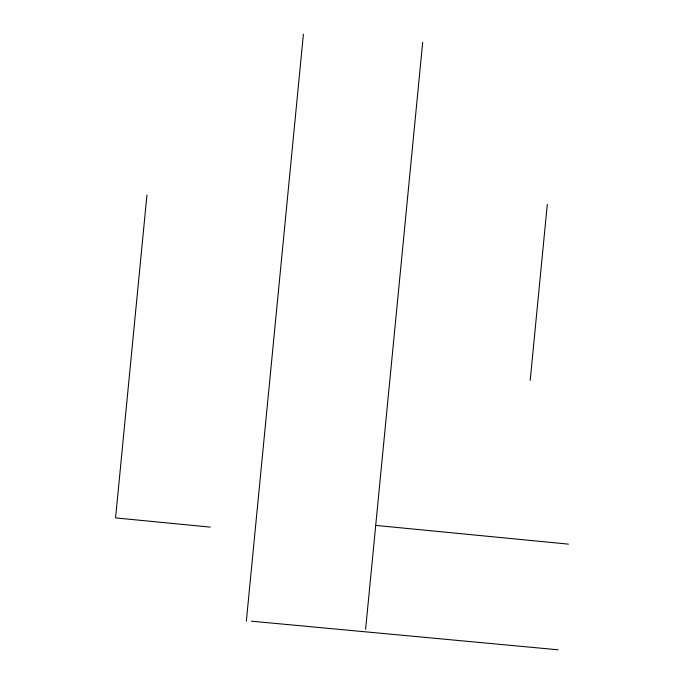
<?xml version="1.0" encoding="UTF-8"?>
<svg xmlns="http://www.w3.org/2000/svg" width="684" height="684" viewBox="0 0 684 684"><rect width="100%" height="100%" fill="white"/><g stroke="black" fill="none" stroke-linecap="round" stroke-linejoin="round"><path stroke-width="1.03" d="M146.94 195.043L115.57 517.916L210.219 527.107M246.343 621.192L303.405 34.2M365.607 629.348L422.678 42.357M530.194 380.424L547.303 204.311M251.473 621.192L558.161 649.8M375.713 525.406L568.43 544.131"/></g></svg>
